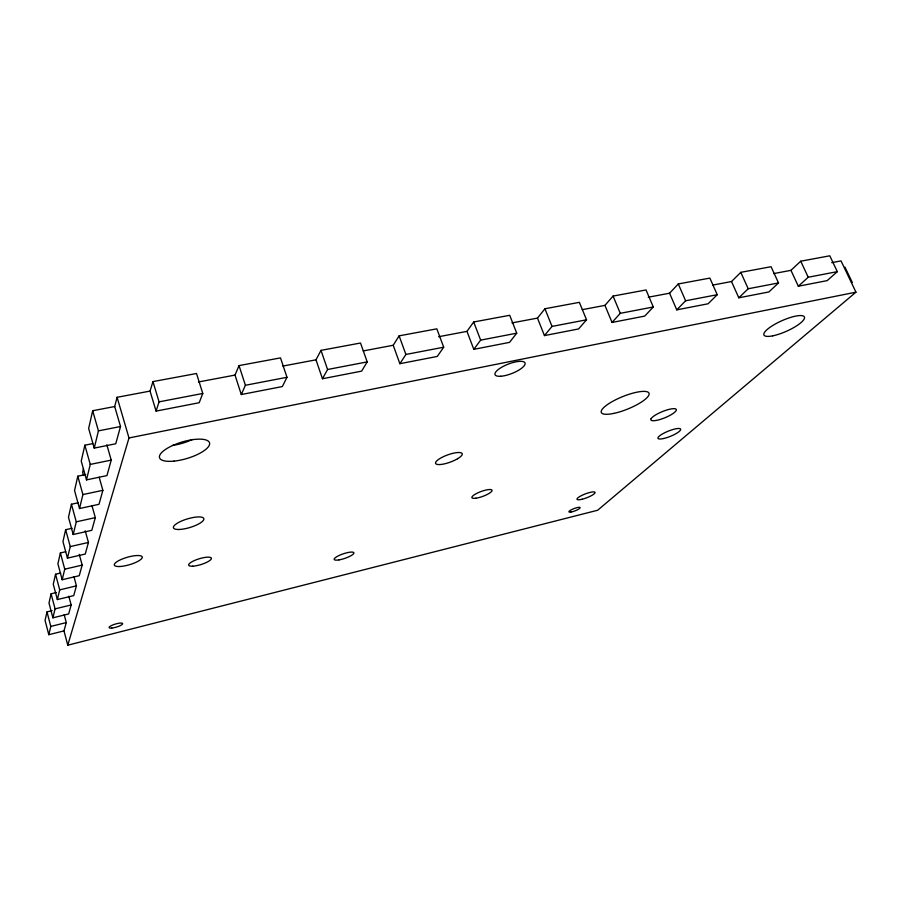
<?xml version="1.0" encoding="UTF-8"?>
<svg xmlns="http://www.w3.org/2000/svg" width="901" height="901" viewBox="0 0 901 901"><rect width="100%" height="100%" fill="white"/><g stroke="black" fill="none" stroke-linecap="round" stroke-linejoin="round"><path stroke-width="1.35" d="M52.134 610.619L46.987 611.88L45.05 620.395L48.8 634.687L63.982 630.891L66.28 622.58L64.174 614.685M56.436 592.531L51.087 593.815L48.992 603.028L52.9 617.827L68.667 613.941L71.156 604.965L68.803 596.214M60.671 573.025L55.535 574.23L53.272 584.22L57.349 599.559L73.736 595.606L76.439 585.864L73.972 576.798M65.728 551.716L60.378 552.932L57.901 563.812L62.18 579.737L79.243 575.705L82.182 565.107L79.232 554.34M72.136 528.256L65.649 529.698L62.957 541.58L67.44 558.136L85.246 554.036L88.444 542.447L85.235 530.824M78.218 502.769L71.438 504.233L68.476 517.264L73.195 534.507L91.801 530.329L95.315 517.625L91.925 505.517M85.764 474.545L77.801 476.201L74.546 490.561L79.513 508.536L98.997 504.301L102.872 490.313L99.178 477.271M92.69 443.63L84.852 445.207L81.236 461.098L86.496 479.884L106.949 475.593L111.228 460.107L106.847 444.835M114.697 406.531L92.679 410.732L88.658 428.437L94.233 448.101L115.745 443.765L120.52 426.522L114.697 406.531L117.085 397.296L150.05 391.09L152.956 381.596L196.519 373.498L202.77 393.467L199.2 402.713L156.064 411.104L150.05 391.09M83.478 468.61L82.644 472.214L83.388 474.883M48.8 634.687L50.805 626.42L46.987 611.88M52.9 617.827L55.085 608.873L51.087 593.815M57.349 599.559L59.714 589.862L55.535 574.23M62.18 579.737L64.748 569.173L60.378 552.932M67.44 558.136L70.255 546.592L65.649 529.698M73.195 534.507L76.281 521.837L71.438 504.233M79.513 508.536L82.915 494.57L77.801 476.201M86.496 479.884L90.258 464.42L84.852 445.207M94.233 448.101L98.434 430.869L92.679 410.732M831.736 262.653L841.027 260.907L855.95 292.172L597.645 510.248L67.778 645.195L128.989 437.954L117.085 397.296M156.064 411.104L159.072 401.846L152.956 381.596M235.026 375.086L239.024 365.603L280.504 357.888L286.98 377.294L282.362 386.552L241.288 394.537L235.026 375.086L198.468 381.968M241.288 394.537L245.399 385.279L239.024 365.603M315.981 359.826L320.993 350.365L360.513 343.022L367.203 361.898L361.628 371.133L322.457 378.747L315.981 359.826L282.88 366.065M322.457 378.747L327.57 369.5L320.993 350.365M393.219 345.274L399.12 335.848L436.839 328.831L443.697 347.212L437.267 356.436L399.875 363.7L393.219 345.274L363.227 350.928M399.875 363.7L405.9 354.465L443.697 347.212M466.977 331.377L473.689 321.984L509.718 315.294L516.735 333.19L509.515 342.38L473.802 349.329L466.977 331.377L438.618 336.726M473.802 349.329L480.638 340.127L516.735 333.19M537.48 318.098L544.936 308.75L579.377 302.342L586.528 319.799L578.611 328.944L544.452 335.589L537.48 318.098L512.005 322.896M544.452 335.589L552.02 326.421L586.528 319.799M604.943 305.383L613.063 296.08L646.028 289.953L653.304 306.982L644.744 316.093L612.038 322.445L604.943 305.383L582.249 309.662M612.038 322.445L620.282 313.323L653.304 306.982M669.567 293.208L678.295 283.961L709.875 278.094L717.241 294.706L708.107 303.772L676.764 309.865L669.567 293.208L648.247 297.229M676.764 309.865L685.616 300.776L717.241 294.706M731.511 281.54L740.791 272.339L771.065 266.719L778.532 282.937L768.868 291.958L738.809 297.803L731.511 281.54L712.86 285.054M738.809 297.803L748.202 288.759L778.532 282.937M790.954 270.345L800.73 261.2L829.787 255.805L837.322 271.651L827.186 280.616L798.331 286.225L790.954 270.345L773.565 273.611M798.331 286.225L808.22 277.238L837.322 271.651M50.805 626.42L66.28 622.58M55.085 608.873L71.156 604.965M59.714 589.862L76.439 585.864M64.748 569.173L82.182 565.107M70.255 546.592L88.444 542.447M76.281 521.837L95.315 517.625M82.915 494.57L102.872 490.313M90.258 464.42L111.228 460.107M128.989 437.954L855.95 292.172M98.434 430.869L120.52 426.522M159.072 401.846L202.77 393.467M245.399 385.279L286.98 377.294M327.57 369.5L367.203 361.898M844.958 267.135L852.29 282.486M800.73 261.2L808.22 277.238M740.791 272.339L748.202 288.759M678.295 283.961L685.616 300.776M613.063 296.08L620.282 313.323M544.936 308.75L552.02 326.421M473.689 321.984L480.638 340.127M399.12 335.848L405.9 354.465M63.982 630.891L67.778 645.195M192.386 439.485A25.994 8.841 -16.4 0 1 172.44 445.466M651.13 418.627L650.826 419.686A13.729 3.334 -22.2 0 0 669.432 415.665A13.729 3.334 -22.2 0 0 671.436 408.885A13.729 3.334 -22.2 0 0 651.13 418.627M457.528 458.767L454.611 460.31A14.168 3.841 -20 0 1 435.521 463.035A14.168 3.841 -20 0 1 454.487 452.978A14.168 3.841 -20 0 1 457.528 458.767M178.916 529.484A15.891 4.482 -16.8 0 0 203.694 519.809A15.891 4.482 -16.8 0 0 183.308 520.305A15.891 4.482 -16.8 0 0 178.916 529.484M570.907 512.061A6.025 1.25 -20.8 0 0 580.098 507.939A6.025 1.25 -20.8 0 0 572.597 509.166A6.025 1.25 -20.8 0 0 570.907 512.061M111.825 628.065A7.084 1.611 -16.5 0 0 122.649 623.886A7.084 1.611 -16.5 0 0 113.154 624.81A7.084 1.611 -16.5 0 0 111.825 628.065M192.758 566.188A11.859 3.018 -17.1 0 0 211.239 559.014A11.859 3.018 -17.1 0 0 196.125 559.836A11.859 3.018 -17.1 0 0 192.758 566.188M339.001 559.893A10.395 2.41 -18.7 0 0 353.913 552.977A10.395 2.41 -18.7 0 0 339.17 555.444A10.395 2.41 -18.7 0 0 339.001 559.893M475.965 498.208A10.744 2.59 -20.2 0 0 492.014 490.775A10.744 2.59 -20.2 0 0 477.879 492.824A10.744 2.59 -20.2 0 0 475.965 498.208M582.125 499.244A9.663 2.061 -21 0 0 595.054 492.385A9.663 2.061 -21 0 0 580.897 495.888A9.663 2.061 -21 0 0 582.125 499.244M663.778 438.483A12.22 2.804 -22 0 0 680.694 429.372A12.22 2.804 -22 0 0 663.463 433.381A12.22 2.804 -22 0 0 663.778 438.483M119.799 566.504A14.551 3.886 -16.2 0 0 142.178 557.787A14.551 3.886 -16.2 0 0 122.84 558.766A14.551 3.886 -16.2 0 0 119.799 566.504M500.798 376.258A16.094 5.034 -21.3 0 0 524.99 364.353A16.094 5.034 -21.3 0 0 504.267 365.851A16.094 5.034 -21.3 0 0 500.798 376.258M173.983 461.121A26.095 8.593 -16.6 0 0 209.55 442.875A26.095 8.593 -16.6 0 0 170.052 446.761A26.095 8.593 -16.6 0 0 173.983 461.121M772.765 335.836A22.131 5.744 -24 0 0 804.492 318.132A22.131 5.744 -24 0 0 775.299 324A22.131 5.744 -24 0 0 772.765 335.836M613.975 413.368A25.735 6.712 -22 0 0 649.125 393.613A25.735 6.712 -22 0 0 612.353 401.519A25.735 6.712 -22 0 0 613.975 413.368"/></g></svg>
